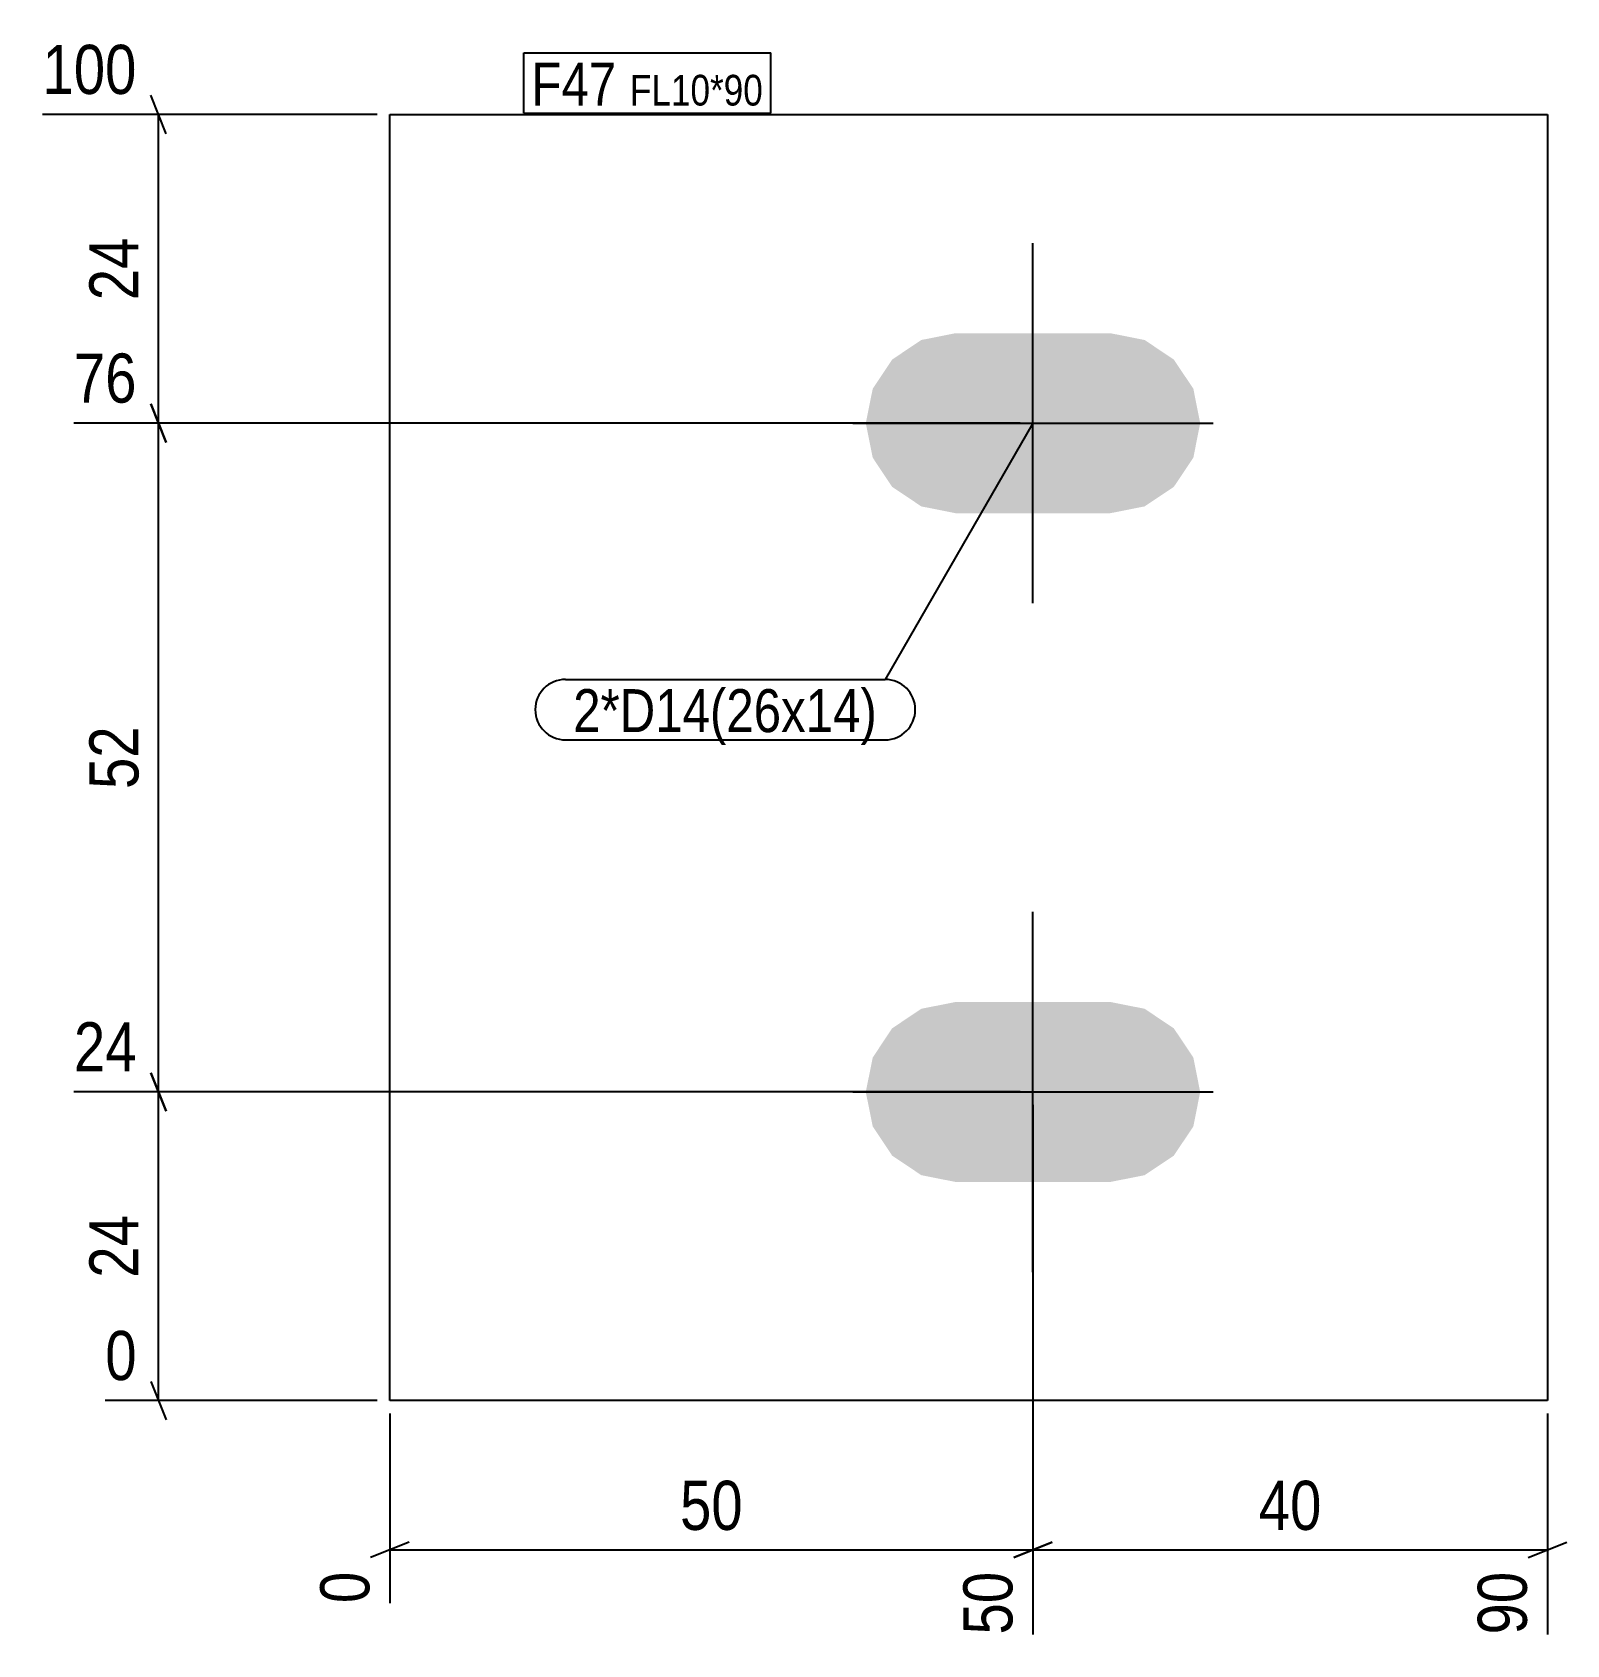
# Model space of a CAD drawing. Header units: millimetres. Extents: x 2 to 122, y 2 to 128.
import ezdxf

# ---------------------------------------------------------------- set-up
doc = ezdxf.new("R2010")
doc.units = ezdxf.units.MM
for name, color, linetype in [('MÅLSÆTNING', 7, 'Continuous'), ('STÅL', 7, 'Continuous'), ('TEKST', 7, 'Continuous')]:
    doc.layers.add(name, color=color, linetype=linetype)
doc.styles.add('Arial Narrow', font='ARIALN.TTF', dxfattribs={"height": 0.2})

msp = doc.modelspace()

# ---------------------------------------------------------------- hatches: boundary and pattern name
at = {"layer": 'STÅL', "linetype": 'Continuous'}
for points in [[(90.96, 92.23), (92.48, 94.5), (93.01, 97.18), (92.48, 99.86), (90.96, 102.13), (88.69, 103.65), (86.01, 104.18), (74.01, 104.18), (71.33, 103.65), (69.06, 102.13), (67.55, 99.86), (67.01, 97.18), (67.55, 94.5), (69.06, 92.23), (71.33, 90.71), (74.01, 90.18), (86.01, 90.18), (88.69, 90.71)], [(90.96, 40.23), (92.48, 42.5), (93.01, 45.18), (92.48, 47.86), (90.96, 50.13), (88.69, 51.65), (86.01, 52.18), (74.01, 52.18), (71.33, 51.65), (69.06, 50.13), (67.55, 47.86), (67.01, 45.18), (67.55, 42.5), (69.06, 40.23), (71.33, 38.71), (74.01, 38.18), (86.01, 38.18), (88.69, 38.71)]]:
    msp.add_hatch(color=3, dxfattribs=at).paths.add_polyline_path(points)

# ---------------------------------------------------------------- linework, layer by layer
at = {"layer": 'MÅLSÆTNING', "color": 7, "linetype": 'Continuous'}
for p, q in [((12.61, 119.68), (11.41, 122.68)), ((29.01, 121.18), (3, 121.18)), ((12.01, 97.18), (12.01, 121.18)), ((11.41, 98.68), (12.61, 95.68)), ((12.61, 95.68), (11.41, 98.68)), ((79.01, 97.18), (5.44, 97.18)), ((79.01, 97.18), (5.44, 97.18)), ((12.01, 45.18), (12.01, 97.18)), ((12.61, 43.68), (11.41, 46.68)), ((79.01, 45.18), (5.44, 45.18)), ((79.01, 45.18), (5.44, 45.18)), ((12.01, 21.18), (12.01, 45.18)), ((80.01, 44.18), (80.01, 3)), ((80.01, 44.18), (80.01, 3)), ((11.41, 22.68), (12.61, 19.68)), ((29.01, 21.18), (7.88, 21.18)), ((30.01, 20.18), (30.01, 5.44)), ((120.01, 20.18), (120.01, 3)), ((31.51, 10.18), (28.51, 8.98)), ((81.51, 10.18), (78.51, 8.98)), ((78.51, 8.98), (81.51, 10.18)), ((118.51, 8.98), (121.51, 10.18)), ((30.01, 9.58), (80.01, 9.58)), ((80.01, 9.58), (120.01, 9.58))]:
    msp.add_line(p, q, dxfattribs=at)
at = {"layer": 'STÅL', "color": 2, "linetype": 'Continuous'}
for p, q in [((30.01, 21.18), (30.01, 121.18)), ((30.01, 121.18), (120.01, 121.18)), ((120.01, 121.18), (120.01, 21.18)), ((120.01, 21.18), (30.01, 21.18))]:
    msp.add_line(p, q, dxfattribs=at)
at = {"layer": 'STÅL', "color": 3, "linetype": 'Continuous'}
for p, q in [((80.01, 83.18), (80.01, 111.18)), ((66.01, 97.18), (94.01, 97.18)), ((80.01, 31.18), (80.01, 59.18)), ((66.01, 45.18), (94.01, 45.18))]:
    msp.add_line(p, q, dxfattribs=at)

# ---------------------------------------------------------------- wipeouts: each hides what was drawn before it
at = {"color": 0}
for points, layer in [([(11.26, 112.42), (5.66, 112.42), (5.66, 105.94), (11.26, 105.94)], 'MÅLSÆTNING'), ([(11.26, 74.42), (5.66, 74.42), (5.66, 67.94), (11.26, 67.94)], 'MÅLSÆTNING'), ([(11.26, 36.42), (5.66, 36.42), (5.66, 29.94), (11.26, 29.94)], 'MÅLSÆTNING'), ([(58.25, 10.33), (58.25, 15.93), (51.77, 15.93), (51.77, 10.33)], 'MÅLSÆTNING'), ([(103.25, 10.33), (103.25, 15.93), (96.77, 15.93), (96.77, 10.33)], 'MÅLSÆTNING'), ([(47.62, 121.88), (47.62, 125.38), (41.01, 125.38), (41.01, 121.88)], 'TEKST'), ([(59.02, 121.88), (59.02, 124.38), (48.67, 124.38), (48.67, 121.88)], 'TEKST'), ([(67.91, 73.16), (67.91, 76.66), (44.26, 76.66), (44.26, 73.16)], 'TEKST')]:
    msp.add_wipeout(points, dxfattribs=at).dxf.layer = layer

# ---------------------------------------------------------------- next in the draw order: texts
at = {"layer": 'MÅLSÆTNING', "color": 3, "style": 'Arial Narrow'}
for s, p in [('24', (10.46, 106.74)), ('52', (10.46, 68.74)), ('24', (10.46, 30.74))]:
    msp.add_text(s, height=3.818, rotation=90.0002, dxfattribs=at).set_placement(p)
for s, p in [('50', (52.57, 11.13)), ('40', (97.57, 11.13))]:
    msp.add_text(s, height=3.818, dxfattribs=at).set_placement(p)

# ---------------------------------------------------------------- next in the draw order: wipeouts: each hides what was drawn before it
at = {"color": 0, "linetype": 'Continuous'}
for points in [[(11.11, 121.98), (11.11, 127.58), (2.2, 127.58), (2.2, 121.98)], [(11.11, 97.98), (11.11, 103.58), (4.64, 103.58), (4.64, 97.98)], [(11.11, 45.98), (11.11, 51.58), (4.64, 51.58), (4.64, 45.98)], [(11.11, 21.98), (11.11, 27.58), (7.07, 27.58), (7.07, 21.98)], [(29.21, 8.67), (23.61, 8.67), (23.61, 4.64), (29.21, 4.64)], [(79.21, 8.67), (73.61, 8.67), (73.61, 2.2), (79.21, 2.2)], [(119.21, 8.67), (113.61, 8.67), (113.61, 2.2), (119.21, 2.2)]]:
    msp.add_wipeout(points, dxfattribs=at).dxf.layer = 'MÅLSÆTNING'
at = {"color": 0}
for points in [[(47.62, 121.88), (47.62, 125.38), (41.01, 125.38), (41.01, 121.88)], [(59.02, 121.88), (59.02, 124.38), (48.67, 124.38), (48.67, 121.88)], [(67.91, 73.16), (67.91, 76.66), (44.26, 76.66), (44.26, 73.16)]]:
    msp.add_wipeout(points, dxfattribs=at).dxf.layer = 'TEKST'

# ---------------------------------------------------------------- next in the draw order: linework, layer by layer
at = {"layer": 'MÅLSÆTNING', "color": 7, "linetype": 'Continuous'}
msp.add_line((11.41, 46.68), (12.61, 43.68), dxfattribs=at)
at = {"layer": 'TEKST', "color": 7, "linetype": 'Continuous'}
for p, q in [((40.41, 125.98), (59.62, 125.98)), ((40.41, 121.28), (40.41, 125.98)), ((59.62, 121.28), (59.62, 125.98)), ((40.41, 121.28), (59.62, 121.28)), ((80.01, 97.18), (68.51, 77.26)), ((43.66, 77.26), (68.51, 77.26)), ((43.66, 72.56), (68.51, 72.56))]:
    msp.add_line(p, q, dxfattribs=at)
for centre, start, end in [((43.66, 74.91), 90, 270), ((68.51, 74.91), 270, 90)]:
    msp.add_arc(centre, 2.35, start, end, dxfattribs=at)

# ---------------------------------------------------------------- next in the draw order: texts
at = {"layer": 'MÅLSÆTNING', "color": 3, "linetype": 'Continuous', "style": 'Arial Narrow'}
for s, height, p in [('100', 3.818, (3, 122.78)), ('76', 3.818, (5.44, 98.78)), ('24', 3.818, (5.44, 46.78)), ('0', 3.82, (7.88, 22.78))]:
    msp.add_text(s, height=height, dxfattribs=at).set_placement(p)
for s, height, p in [('0', 3.82, (28.41, 5.44)), ('50', 3.818, (78.41, 3)), ('90', 3.818, (118.41, 3))]:
    msp.add_text(s, height=height, rotation=90.0002, dxfattribs=at).set_placement(p)
at = {"layer": 'TEKST', "color": 3, "style": 'Arial Narrow'}
for s, height, p in [('F47', 3.34, (41.01, 121.88)), ('FL10*90', 2.386, (48.67, 121.88)), ('2*D14(26x14)', 3.3405, (44.26, 73.16))]:
    msp.add_text(s, height=height, dxfattribs=at).set_placement(p)

doc.saveas('drawing.dxf')
